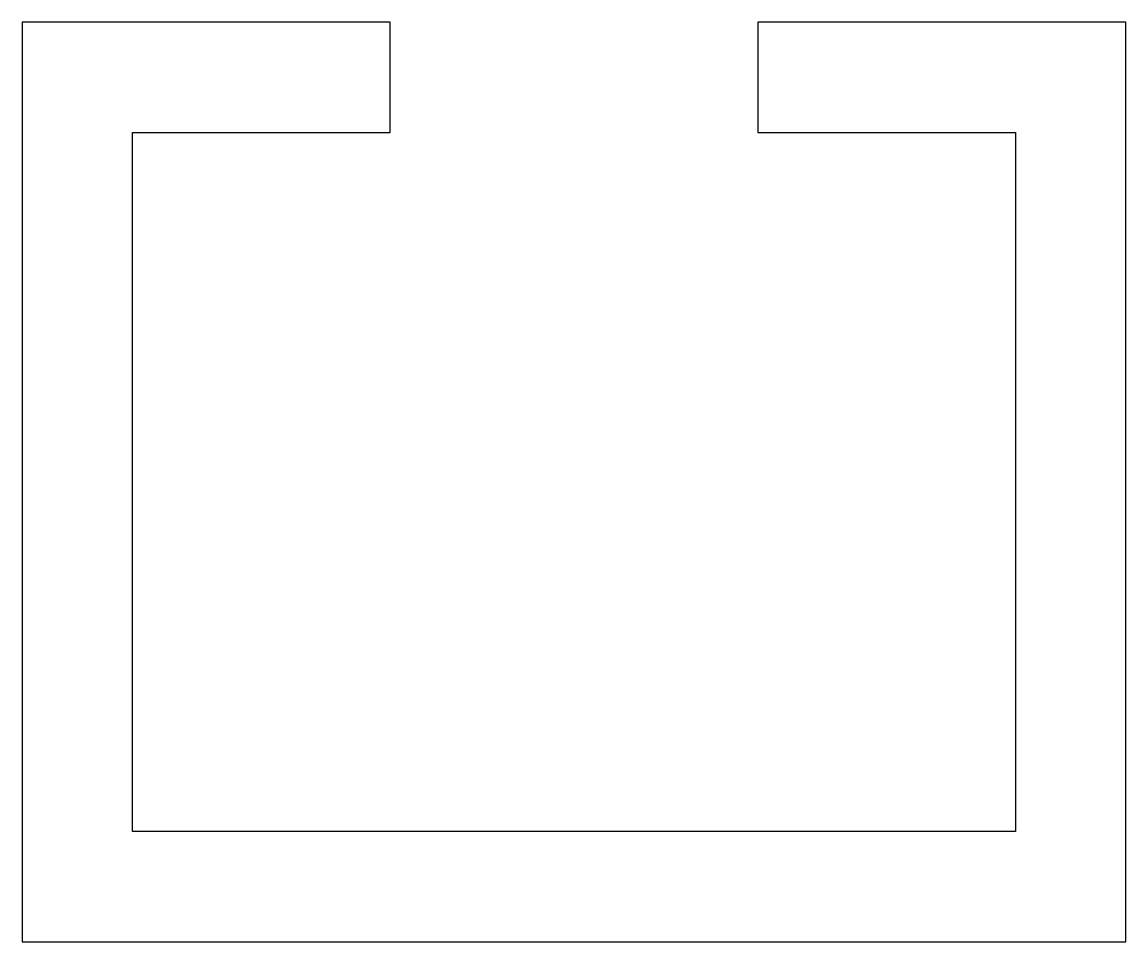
# Model space of a CAD drawing. Extents: x 141.5 to 171.5, y 205.2 to 230.2.
import ezdxf

# ---------------------------------------------------------------- set-up
doc = ezdxf.new("R2010")
doc.units = 0
doc.header["$LTSCALE"] = 15
doc.layers.get('0').update_dxf_attribs({"linetype": 'CONTINUOUS'})

msp = doc.modelspace()

# ---------------------------------------------------------------- linework, layer by layer
at = {"color": 0, "linetype": 'CONTINUOUS', "ltscale": 0.05}
msp.add_lwpolyline([(144.525, 208.235), (144.525, 227.235), (151.525, 227.235), (151.525, 230.235), (141.525, 230.235), (141.525, 205.235), (171.525, 205.235), (171.525, 230.235), (161.525, 230.235), (161.525, 227.235), (168.525, 227.235), (168.525, 208.235)], close=True, dxfattribs=at)

doc.saveas('drawing.dxf')
